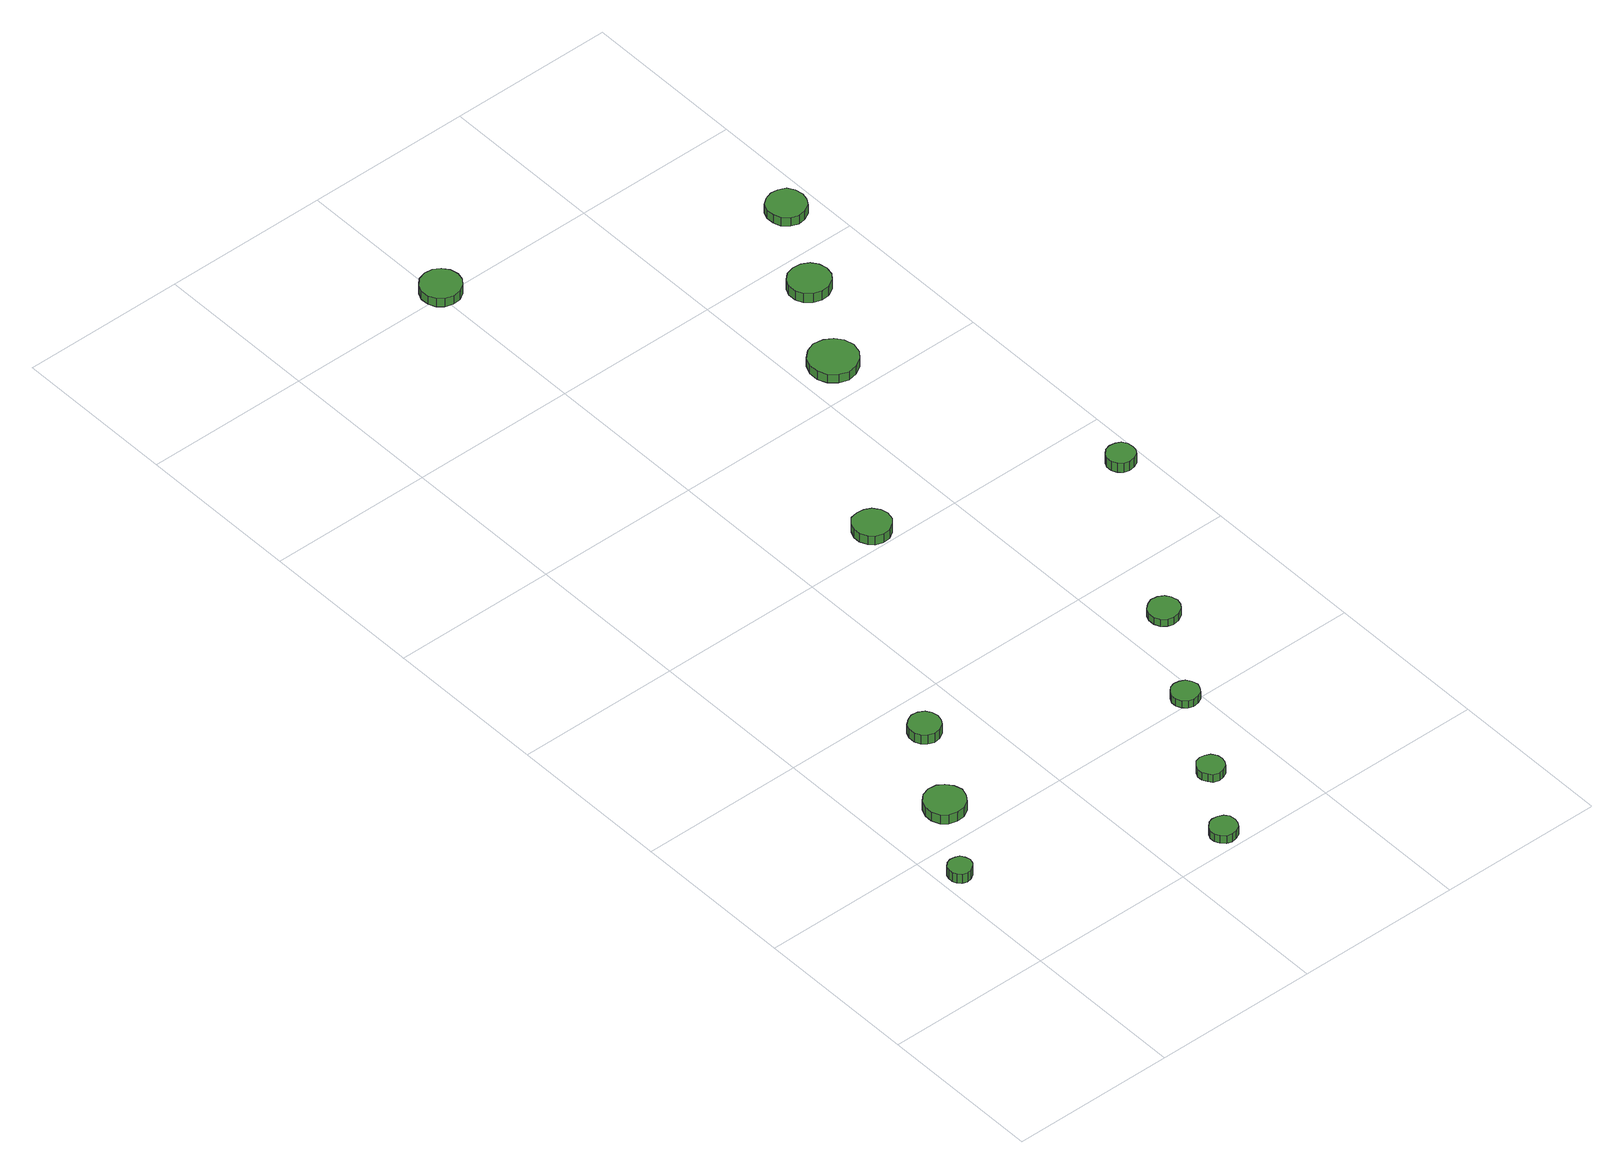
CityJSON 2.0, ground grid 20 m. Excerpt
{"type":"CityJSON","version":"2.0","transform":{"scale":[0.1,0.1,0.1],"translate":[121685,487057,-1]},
"CityObjects":{
"tree1":{"type":"SolitaryVegetationObject","attributes":{"function":"something"},"geometry":[{"type":"MultiSurface","lod":"1","boundaries":[[[0,1,2,3,4,5,6,7,8,9,10,11,12,13,14]],[[15,16,17,18,19,20,21,22,23,24,25,26,27,28,29]],[[0,29,28,1]],[[1,28,27,2]],[[2,27,26,3]],[[3,26,25,4]],[[4,25,24,5]],[[5,24,23,6]],[[6,23,22,7]],[[7,22,21,8]],[[8,21,20,9]],[[9,20,19,10]],[[10,19,18,11]],[[11,18,17,12]],[[12,17,16,13]],[[13,16,15,14]],[[14,15,29,0]]]}]},
"tree2":{"type":"SolitaryVegetationObject","attributes":{"function":"something"},"geometry":[{"type":"MultiSurface","lod":"1","boundaries":[[[30,31,32,33,34,35,36,37,38,39,40,41,42,43,44]],[[45,46,47,48,49,50,51,52,53,54,55,56,57,58,59]],[[30,59,58,31]],[[31,58,57,32]],[[32,57,56,33]],[[33,56,55,34]],[[34,55,54,35]],[[35,54,53,36]],[[36,53,52,37]],[[37,52,51,38]],[[38,51,50,39]],[[39,50,49,40]],[[40,49,48,41]],[[41,48,47,42]],[[42,47,46,43]],[[43,46,45,44]],[[44,45,59,30]]]}]},
"tree3":{"type":"SolitaryVegetationObject","attributes":{"function":"something"},"geometry":[{"type":"MultiSurface","lod":"1","boundaries":[[[60,61,62,63,64,65,66,67,68,69,70,71,72,73,74]],[[75,76,77,78,79,80,81,82,83,84,85,86,87,88,89]],[[60,89,88,61]],[[61,88,87,62]],[[62,87,86,63]],[[63,86,85,64]],[[64,85,84,65]],[[65,84,83,66]],[[66,83,82,67]],[[67,82,81,68]],[[68,81,80,69]],[[69,80,79,70]],[[70,79,78,71]],[[71,78,77,72]],[[72,77,76,73]],[[73,76,75,74]],[[74,75,89,60]]]}]},
"tree4":{"type":"SolitaryVegetationObject","attributes":{"function":"something"},"geometry":[{"type":"MultiSurface","lod":"1","boundaries":[[[90,91,92,93,94,95,96,97,98,99,100,101,102,103,104]],[[105,106,107,108,109,110,111,112,113,114,115,116,117,118,119]],[[90,119,118,91]],[[91,118,117,92]],[[92,117,116,93]],[[93,116,115,94]],[[94,115,114,95]],[[95,114,113,96]],[[96,113,112,97]],[[97,112,111,98]],[[98,111,110,99]],[[99,110,109,100]],[[100,109,108,101]],[[101,108,107,102]],[[102,107,106,103]],[[103,106,105,104]],[[104,105,119,90]]]}]},
"tree5":{"type":"SolitaryVegetationObject","attributes":{"function":"something"},"geometry":[{"type":"MultiSurface","lod":"1","boundaries":[[[120,121,122,123,124,125,126,127,128,129,130,131,132,133,134]],[[135,136,137,138,139,140,141,142,143,144,145,146,147,148,149]],[[120,149,148,121]],[[121,148,147,122]],[[122,147,146,123]],[[123,146,145,124]],[[124,145,144,125]],[[125,144,143,126]],[[126,143,142,127]],[[127,142,141,128]],[[128,141,140,129]],[[129,140,139,130]],[[130,139,138,131]],[[131,138,137,132]],[[132,137,136,133]],[[133,136,135,134]],[[134,135,149,120]]]}]},
"tree6":{"type":"SolitaryVegetationObject","attributes":{"function":"something"},"geometry":[{"type":"MultiSurface","lod":"1","boundaries":[[[150,151,152,153,154,155,156,157,158,159,160,161,162,163,164]],[[165,166,167,168,169,170,171,172,173,174,175,176,177,178,179]],[[150,179,178,151]],[[151,178,177,152]],[[152,177,176,153]],[[153,176,175,154]],[[154,175,174,155]],[[155,174,173,156]],[[156,173,172,157]],[[157,172,171,158]],[[158,171,170,159]],[[159,170,169,160]],[[160,169,168,161]],[[161,168,167,162]],[[162,167,166,163]],[[163,166,165,164]],[[164,165,179,150]]]}]},
"tree7":{"type":"SolitaryVegetationObject","attributes":{"function":"something"},"geometry":[{"type":"MultiSurface","lod":"1","boundaries":[[[180,181,182,183,184,185,186,187,188,189,190,191,192,193,194]],[[195,196,197,198,199,200,201,202,203,204,205,206,207,208,209]],[[180,209,208,181]],[[181,208,207,182]],[[182,207,206,183]],[[183,206,205,184]],[[184,205,204,185]],[[185,204,203,186]],[[186,203,202,187]],[[187,202,201,188]],[[188,201,200,189]],[[189,200,199,190]],[[190,199,198,191]],[[191,198,197,192]],[[192,197,196,193]],[[193,196,195,194]],[[194,195,209,180]]]}]},
"tree8":{"type":"SolitaryVegetationObject","attributes":{"function":"something"},"geometry":[{"type":"MultiSurface","lod":"1","boundaries":[[[210,211,212,213,214,215,216,217,218,219,220,221,222,223,224]],[[225,226,227,228,229,230,231,232,233,234,235,236,237,238,239]],[[210,239,238,211]],[[211,238,237,212]],[[212,237,236,213]],[[213,236,235,214]],[[214,235,234,215]],[[215,234,233,216]],[[216,233,232,217]],[[217,232,231,218]],[[218,231,230,219]],[[219,230,229,220]],[[220,229,228,221]],[[221,228,227,222]],[[222,227,226,223]],[[223,226,225,224]],[[224,225,239,210]]]}]},
"tree9":{"type":"SolitaryVegetationObject","attributes":{"function":"something"},"geometry":[{"type":"MultiSurface","lod":"1","boundaries":[[[240,241,242,243,244,245,246,247,248,249,250,251,252,253,254]],[[255,256,257,258,259,260,261,262,263,264,265,266,267,268,269]],[[240,269,268,241]],[[241,268,267,242]],[[242,267,266,243]],[[243,266,265,244]],[[244,265,264,245]],[[245,264,263,246]],[[246,263,262,247]],[[247,262,261,248]],[[248,261,260,249]],[[249,260,259,250]],[[250,259,258,251]],[[251,258,257,252]],[[252,257,256,253]],[[253,256,255,254]],[[254,255,269,240]]]}]},
"tree10":{"type":"SolitaryVegetationObject","attributes":{"function":"something"},"geometry":[{"type":"MultiSurface","lod":"1","boundaries":[[[270,271,272,273,274,275,276,277,278,279,280,281,282,283,284]],[[285,286,287,288,289,290,291,292,293,294,295,296,297,298,299]],[[270,299,298,271]],[[271,298,297,272]],[[272,297,296,273]],[[273,296,295,274]],[[274,295,294,275]],[[275,294,293,276]],[[276,293,292,277]],[[277,292,291,278]],[[278,291,290,279]],[[279,290,289,280]],[[280,289,288,281]],[[281,288,287,282]],[[282,287,286,283]],[[283,286,285,284]],[[284,285,299,270]]]}]},
"tree11":{"type":"SolitaryVegetationObject","attributes":{"function":"something"},"geometry":[{"type":"MultiSurface","lod":"1","boundaries":[[[300,301,302,303,304,305,306,307,308,309,310,311,312,313,314]],[[315,316,317,318,319,320,321,322,323,324,325,326,327,328,329]],[[300,329,328,301]],[[301,328,327,302]],[[302,327,326,303]],[[303,326,325,304]],[[304,325,324,305]],[[305,324,323,306]],[[306,323,322,307]],[[307,322,321,308]],[[308,321,320,309]],[[309,320,319,310]],[[310,319,318,311]],[[311,318,317,312]],[[312,317,316,313]],[[313,316,315,314]],[[314,315,329,300]]]}]},
"tree12":{"type":"SolitaryVegetationObject","attributes":{"function":"something"},"geometry":[{"type":"MultiSurface","lod":"1","boundaries":[[[330,331,332,333,334,335,336,337,338,339,340,341,342,343,344]],[[345,346,347,348,349,350,351,352,353,354,355,356,357,358,359]],[[330,359,358,331]],[[331,358,357,332]],[[332,357,356,333]],[[333,356,355,334]],[[334,355,354,335]],[[335,354,353,336]],[[336,353,352,337]],[[337,352,351,338]],[[338,351,350,339]],[[339,350,349,340]],[[340,349,348,341]],[[341,348,347,342]],[[342,347,346,343]],[[343,346,345,344]],[[344,345,359,330]]]}]},
"tree13":{"type":"SolitaryVegetationObject","attributes":{"function":"something"},"geometry":[{"type":"MultiSurface","lod":"1","boundaries":[[[360,361,362,363,364,365,366,367,368,369,370,371,372,373,374]],[[375,376,377,378,379,380,381,382,383,384,385,386,387,388,389]],[[360,389,388,361]],[[361,388,387,362]],[[362,387,386,363]],[[363,386,385,364]],[[364,385,384,365]],[[365,384,383,366]],[[366,383,382,367]],[[367,382,381,368]],[[368,381,380,369]],[[369,380,379,370]],[[370,379,378,371]],[[371,378,377,372]],[[372,377,376,373]],[[373,376,375,374]],[[374,375,389,360]]]}]}
},
"vertices":[
[37,156,20],[35,162,20],[32,167,20],[27,169,20],[21,170,20],[15,168,20],[11,164,20],[9,159,20],[9,153,20],[11,148,20],[15,144,20],[21,142,20],[27,143,20],[32,146,20],[35,150,20],[35,150,7],[32,146,7],[27,143,7],[21,142,7],[15,144,7],[11,148,7],[9,153,7],[9,159,7],[11,164,7],[15,168,7],[21,170,7],[27,169,7],[32,167,7],[35,162,7],[37,156,7],
[103,245,19],[100,255,19],[94,263,19],[86,268,19],[76,269,19],[66,266,19],[59,259,19],[55,250,19],[55,240,19],[59,230,19],[66,224,19],[76,221,19],[86,222,19],[94,227,19],[100,235,19],[100,235,6],[94,227,6],[86,222,6],[76,221,6],[66,224,6],[59,230,6],[55,240,6],[55,250,6],[59,259,6],[66,266,6],[76,269,6],[86,268,6],[94,263,6],[100,255,6],[103,245,6],
[159,349,19],[157,357,19],[153,363,19],[146,367,19],[138,368,19],[131,365,19],[125,360,19],[122,353,19],[122,345,19],[125,338,19],[131,333,19],[138,330,19],[146,331,19],[153,335,19],[157,341,19],[157,341,6],[153,335,6],[146,331,6],[138,330,6],[131,333,6],[125,338,6],[122,345,6],[122,353,6],[125,360,6],[131,365,6],[138,368,6],[146,367,6],[153,363,6],[157,357,6],[159,349,6],
[293,23,16],[292,30,16],[288,35,16],[282,38,16],[275,39,16],[269,37,16],[264,32,16],[261,26,16],[261,20,16],[264,14,16],[269,9,16],[275,7,16],[282,8,16],[288,11,16],[292,17,16],[292,17,5],[288,11,5],[282,8,5],[275,7,5],[269,9,5],[264,14,5],[261,20,5],[261,26,5],[264,32,5],[269,37,5],[275,39,5],[282,38,5],[288,35,5],[292,30,5],[293,23,5],
[345,104,16],[344,110,16],[340,116,16],[334,119,16],[328,120,16],[321,118,16],[317,113,16],[314,107,16],[314,101,16],[317,95,16],[321,90,16],[328,88,16],[334,89,16],[340,92,16],[344,98,16],[344,98,5],[340,92,5],[334,89,5],[328,88,5],[321,90,5],[317,95,5],[314,101,5],[314,107,5],[317,113,5],[321,118,5],[328,120,5],[334,119,5],[340,116,5],[344,110,5],[345,104,5],
[402,209,15],[400,216,15],[396,222,15],[390,225,15],[383,226,15],[377,224,15],[372,219,15],[369,213,15],[369,206,15],[372,200,15],[377,195,15],[383,193,15],[390,194,15],[396,197,15],[400,203,15],[400,203,5],[396,197,5],[390,194,5],[383,193,5],[377,195,5],[372,200,5],[369,206,5],[369,213,5],[372,219,5],[377,224,5],[383,226,5],[390,225,5],[396,222,5],[400,216,5],[402,209,5],
[324,620,22],[322,629,22],[316,637,22],[308,641,22],[299,642,22],[290,640,22],[284,633,22],[280,625,22],[280,616,22],[284,607,22],[290,601,22],[299,598,22],[308,599,22],[316,604,22],[322,611,22],[322,611,10],[316,604,10],[308,599,10],[299,598,10],[290,601,10],[284,607,10],[280,616,10],[280,625,10],[284,633,10],[290,640,10],[299,642,10],[308,641,10],[316,637,10],[322,629,10],[324,620,10],
[472,322,15],[470,330,15],[466,336,15],[459,340,15],[451,341,15],[444,338,15],[438,333,15],[435,326,15],[435,318,15],[438,311,15],[444,306,15],[451,304,15],[459,305,15],[466,309,15],[470,315,15],[470,315,5],[466,309,5],[459,305,5],[451,304,5],[444,306,5],[438,311,5],[435,318,5],[435,326,5],[438,333,5],[444,338,5],[451,341,5],[459,340,5],[466,336,5],[470,330,5],[472,322,5],
[229,1206,16],[227,1216,16],[221,1224,16],[213,1229,16],[203,1230,16],[193,1227,16],[186,1220,16],[182,1211,16],[182,1201,16],[186,1192,16],[193,1186,16],[203,1183,16],[213,1184,16],[221,1189,16],[227,1197,16],[227,1197,4],[221,1189,4],[213,1184,4],[203,1183,4],[193,1186,4],[186,1192,4],[182,1201,4],[182,1211,4],[186,1220,4],[193,1227,4],[203,1230,4],[213,1229,4],[221,1224,4],[227,1216,4],[229,1206,4],
[468,841,24],[465,853,24],[458,862,24],[448,868,24],[436,870,24],[425,866,24],[416,858,24],[411,847,24],[411,835,24],[416,824,24],[425,816,24],[436,812,24],[448,814,24],[458,820,24],[465,829,24],[465,829,12],[458,820,12],[448,814,12],[436,812,12],[425,816,12],[416,824,12],[411,835,12],[411,847,12],[416,858,12],[425,866,12],[436,870,12],[448,868,12],[458,862,12],[465,853,12],[468,841,12],
[587,527,24],[586,534,24],[582,540,24],[576,543,24],[569,544,24],[562,542,24],[557,537,24],[554,531,24],[554,524,24],[557,518,24],[562,513,24],[569,511,24],[576,512,24],[582,515,24],[586,521,24],[586,521,11],[582,515,11],[576,512,11],[569,511,11],[562,513,11],[557,518,11],[554,524,11],[554,531,11],[557,537,11],[562,542,11],[569,544,11],[576,543,11],[582,540,11],[586,534,11],[587,527,11],
[528,954,19],[526,964,19],[520,972,19],[511,977,19],[501,978,19],[491,975,19],[483,968,19],[479,959,19],[479,949,19],[483,940,19],[491,933,19],[501,930,19],[511,931,19],[520,936,19],[526,944,19],[526,944,6],[520,936,6],[511,931,6],[501,930,6],[491,933,6],[483,940,6],[479,949,6],[479,959,6],[483,968,6],[491,975,6],[501,978,6],[511,977,6],[520,972,6],[526,964,6],[528,954,6],
[586,1060,17],[584,1070,17],[579,1078,17],[570,1082,17],[561,1083,17],[552,1080,17],[544,1074,17],[541,1065,17],[541,1056,17],[544,1047,17],[552,1040,17],[561,1037,17],[570,1038,17],[579,1043,17],[584,1051,17],[584,1051,5],[579,1043,5],[570,1038,5],[561,1037,5],[552,1040,5],[544,1047,5],[541,1056,5],[541,1065,5],[544,1074,5],[552,1080,5],[561,1083,5],[570,1082,5],[579,1078,5],[584,1070,5],[586,1060,5]
]}
